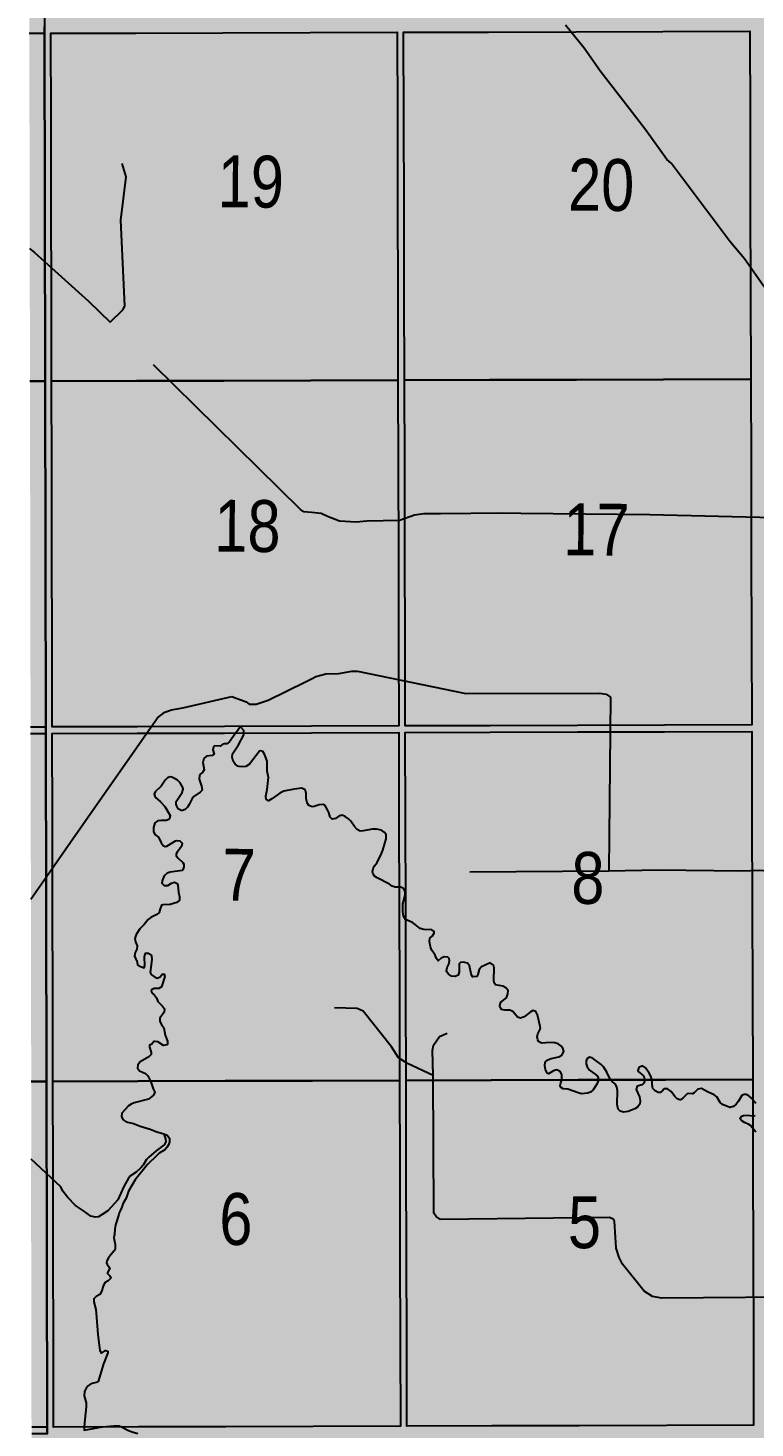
# Model space of a CAD drawing. Extents: x 513823 to 521440, y 6029490 to 6033352.
# Drawn here: x 518524.7 to 518636.6, y 6030526.5 to 6030742 of the extents above; entities that cross this region are included whole.
import ezdxf

# ---------------------------------------------------------------- set-up
doc = ezdxf.new("R2010")
doc.units = 0
doc.header["$LTSCALE"] = 5
doc.linetypes.add('DASHED2', pattern=[9.525, 6.35, -3.175])
for name, color, linetype in [('RoadSeg', 57, 'DASHED2'), ('T-WATER', 160, 'Continuous'), ('T-WATER-H', 133, 'Continuous'), ('Townships', 57, 'Continuous')]:
    doc.layers.add(name, color=color, linetype=linetype)
doc.layers.add('ROUTE-MAP-BACKGROUND-H', color=7, linetype='Continuous', true_color=0xf0ebff)
doc.layers.add('Sections', color=7, linetype='Continuous', true_color=0x13f661)
doc.styles.add('120', font='ARIALN.TTF', dxfattribs={"height": 13})

msp = doc.modelspace()

# ---------------------------------------------------------------- hatches: boundary and pattern name
at = {"layer": 'ROUTE-MAP-BACKGROUND-H'}
h = msp.add_hatch(color=256, dxfattribs=at)
h.dxf.hatch_style = 1
h.paths.add_polyline_path([(519556.633, 6029881.078), (518576.608, 6029875.664), (518575.923, 6030199.848), (518525.91, 6030199.804), (518524.729, 6030852.267), (519506.704, 6030857.03), (519512.062, 6030209.867), (519553.826, 6030210.196)])
at = {"layer": 'T-WATER-H'}
h = msp.add_hatch(color=256, dxfattribs=at)
h.dxf.hatch_style = 1
h.paths.add_polyline_path([(518613.088, 6030420.69), (518612.716, 6030421.081), (518611.435, 6030421.999), (518609.739, 6030423.369), (518607.641, 6030424.827), (518606.926, 6030425.493), (518606.484, 6030425.791), (518606.011, 6030426.003), (518605.392, 6030426.125), (518602.736, 6030426.304), (518602.115, 6030426.248), (518600.069, 6030426.212), (518599.427, 6030426.136), (518598.856, 6030426.011), (518598.362, 6030425.838), (518596.871, 6030425.16), (518595.33, 6030424.558), (518593.889, 6030423.889), (518592.181, 6030422.795), (518589.815, 6030420.935), (518589.392, 6030420.688), (518589.029, 6030421), (518588.918, 6030421.572), (518588.733, 6030422.094), (518588.036, 6030423.564), (518587.654, 6030424.514), (518587.257, 6030426.196), (518586.903, 6030427.256), (518586.322, 6030429.359), (518586.075, 6030430.534), (518585.836, 6030432.281), (518585.684, 6030432.85), (518585.291, 6030433.845), (518584.454, 6030435.272), (518584.012, 6030436.255), (518583.193, 6030437.858), (518583.178, 6030437.886), (518582.502, 6030439.105), (518582.168, 6030440.657), (518581.931, 6030442.007), (518581.793, 6030442.536), (518581.556, 6030443.043), (518580.63, 6030444.303), (518579.486, 6030445.464), (518578.179, 6030446.984), (518572.913, 6030451.902), (518572.236, 6030452.645), (518571.371, 6030453.847), (518570.207, 6030456.184), (518569.914, 6030456.409), (518569.366, 6030456.999), (518568.001, 6030459.27), (518567.283, 6030460.697), (518566.169, 6030462.357), (518565.112, 6030464.235), (518564.685, 6030465.255), (518563.238, 6030468.027), (518562.62, 6030470.245), (518562.439, 6030472.194), (518562.455, 6030474.243), (518562.616, 6030477.007), (518562.667, 6030477.678), (518562.978, 6030479.535), (518562.874, 6030480.223), (518562.835, 6030481.527), (518562.267, 6030486.011), (518561.965, 6030487.742), (518561.469, 6030489.242), (518561.133, 6030489.88), (518560.468, 6030490.618), (518559.986, 6030490.93), (518558.946, 6030491.239), (518558.447, 6030491.603), (518558.22, 6030492.05), (518558.227, 6030493.537), (518558.541, 6030493.919), (518559.043, 6030494.103), (518559.47, 6030494.361), (518559.521, 6030494.454), (518559.418, 6030495.001), (518558.581, 6030497.432), (518557.989, 6030498.907), (518557.968, 6030498.959), (518557.673, 6030499.8), (518557.527, 6030500.437), (518557.488, 6030501.17), (518557.527, 6030503.018), (518557.937, 6030504.039), (518558.59, 6030506.202), (518558.656, 6030506.927), (518558.583, 6030507.513), (518558.413, 6030508.045), (518558.212, 6030508.502), (518557.674, 6030509.392), (518557.707, 6030510.24), (518557.742, 6030510.439), (518558.032, 6030512.079), (518558.461, 6030512.478), (518558.568, 6030512.873), (518558.592, 6030514.876), (518558.946, 6030515.739), (518559.227, 6030515.928), (518559.597, 6030516.082), (518559.682, 6030516.27), (518560.062, 6030518.582), (518560.1, 6030519.859), (518560.108, 6030520.125), (518560.069, 6030520.391), (518559.925, 6030521.365), (518559.611, 6030522.361), (518558.923, 6030523.736), (518558.383, 6030524.646), (518558.072, 6030525.061), (518557.324, 6030525.683), (518556.998, 6030525.846), (518556.611, 6030525.907), (518556.138, 6030525.902), (518555.809, 6030525.884), (518555.504, 6030525.876), (518555.224, 6030525.844), (518554.885, 6030525.676), (518553.845, 6030524.705), (518553.395, 6030524.487), (518552.845, 6030524.321), (518551.233, 6030523.653), (518550.636, 6030523.506), (518550.055, 6030523.559), (518549.543, 6030523.75), (518547.259, 6030524.9), (518546.178, 6030525.319), (518544.4, 6030525.73), (518543.981, 6030525.725), (518543.604, 6030525.745), (518543.087, 6030525.641), (518542.461, 6030525.544), (518541.833, 6030525.59), (518541.64, 6030525.637), (518540.777, 6030525.847), (518540.193, 6030526.06), (518539.099, 6030526.634), (518538.775, 6030526.804), (518537.95, 6030526.809), (518536.222, 6030526.639), (518536.147, 6030526.625), (518533.358, 6030526.12), (518533.385, 6030526.618), (518533.447, 6030527.779), (518533.698, 6030529.717), (518533.654, 6030530.321), (518533.379, 6030531.431), (518533.422, 6030532.073), (518533.655, 6030532.571), (518533.961, 6030532.965), (518534.388, 6030533.258), (518535.4, 6030533.516), (518535.527, 6030533.617), (518536.357, 6030536.355), (518536.987, 6030538.015), (518536.991, 6030538.308), (518536.648, 6030538.367), (518536.032, 6030537.978), (518535.77, 6030538.38), (518535.46, 6030540.859), (518535.227, 6030544.114), (518535.146, 6030544.676), (518534.743, 6030546.24), (518535.203, 6030546.689), (518535.769, 6030547.009), (518536.015, 6030547.455), (518536.436, 6030548.774), (518537.083, 6030549.122), (518537.497, 6030549.528), (518537.311, 6030549.906), (518536.911, 6030550.294), (518537.301, 6030551.128), (518536.794, 6030551.77), (518536.871, 6030552.18), (518537.305, 6030552.956), (518538.004, 6030553.731), (518538.128, 6030554.056), (518538.116, 6030554.69), (518537.922, 6030555.739), (518538.055, 6030556.286), (518538.072, 6030557.067), (518538.21, 6030557.739), (518538.681, 6030559.333), (518538.76, 6030559.6), (518538.887, 6030559.866), (518539.162, 6030560.43), (518539.334, 6030560.971), (518539.807, 6030561.848), (518540.205, 6030562.918), (518541.198, 6030564.66), (518543.134, 6030566.999), (518544.545, 6030568.423), (518544.929, 6030568.741), (518545.76, 6030569.291), (518546.093, 6030569.639), (518546.348, 6030570.063), (518546.512, 6030570.536), (518546.483, 6030571.091), (518546.147, 6030571.533), (518545.633, 6030571.767), (518545.995, 6030570.652), (518545.668, 6030570.058), (518544.459, 6030569.136), (518543.318, 6030568.172), (518542.976, 6030567.808), (518542.455, 6030566.926), (518542.113, 6030566.508), (518541.384, 6030565.833), (518540.521, 6030565.299), (518540.209, 6030564.941), (518539.476, 6030563.62), (518538.567, 6030561.559), (518536.995, 6030559.866), (518536.162, 6030559.335), (518535.563, 6030558.986), (518535.131, 6030558.936), (518534.382, 6030559.054), (518533.245, 6030559.894), (518532.039, 6030560.685), (518530.809, 6030561.984), (518530.094, 6030562.916), (518529.762, 6030563.565), (518525.188, 6030567.865), (518525.445, 6030431.553), (518528.812, 6030428.645), (518529.044, 6030428.195), (518529.619, 6030426.682), (518530.14, 6030425.981), (518530.323, 6030425.256), (518530.733, 6030424.256), (518530.982, 6030423.824), (518531.628, 6030423.083), (518532.036, 6030422.103), (518532.394, 6030421.751), (518533.137, 6030421.261), (518533.492, 6030420.043), (518534.073, 6030418.892), (518534.108, 6030418.837), (518534.722, 6030417.887), (518535.296, 6030416.793), (518536.232, 6030415.55), (518536.592, 6030414.581), (518536.847, 6030414.13), (518537.225, 6030413.18), (518538.24, 6030411.527), (518538.38, 6030410.823), (518538.383, 6030410.142), (518538.45, 6030409.52), (518539.022, 6030407.98), (518539.401, 6030406.317), (518539.681, 6030405.913), (518540.4, 6030405.185), (518540.598, 6030404.681), (518540.626, 6030403.328), (518540.716, 6030402.733), (518540.973, 6030402.297), (518541.853, 6030401.716), (518542.962, 6030400.684), (518543.752, 6030400.084), (518544.049, 6030399.656), (518544.273, 6030399.203), (518544.598, 6030398.165), (518544.816, 6030397.683), (518545.139, 6030397.292), (518546.717, 6030396.045), (518547.207, 6030395.845), (518547.843, 6030395.761), (518548.871, 6030395.346), (518549.511, 6030395.262), (518550.032, 6030395.096), (518550.344, 6030394.729), (518550.896, 6030393.918), (518551.244, 6030393.534), (518552.013, 6030392.91), (518552.686, 6030392.196), (518553.64, 6030391.728), (518553.993, 6030391.357), (518554.15, 6030391.112), (518554.801, 6030390.097), (518555.142, 6030389.759), (518555.421, 6030389.598), (518556.013, 6030389.258), (518556.357, 6030388.875), (518556.996, 6030387.444), (518557.125, 6030386.911), (518557.39, 6030386.488), (518558.8, 6030385.801), (518559.199, 6030385.465), (518560.619, 6030384.053), (518560.866, 6030383.624), (518561.026, 6030383.113), (518561.459, 6030382.179), (518561.597, 6030381.62), (518561.835, 6030381.139), (518562.188, 6030380.78), (518562.916, 6030380.263), (518563.697, 6030379.373), (518564.05, 6030379.221), (518564.429, 6030378.931), (518564.718, 6030378.522), (518565.398, 6030377.294), (518565.398, 6030376.467), (518565.616, 6030375.999), (518565.889, 6030375.591), (518566.888, 6030374.506), (518567.659, 6030373.915), (518567.996, 6030373.526), (518568.257, 6030373.102), (518568.614, 6030372.082), (518569.166, 6030371.18), (518569.712, 6030369.588), (518569.945, 6030369.113), (518570.506, 6030368.259), (518571.691, 6030365.963), (518571.978, 6030365.503), (518572.796, 6030364.44), (518572.838, 6030364.388), (518573.898, 6030363.076), (518574.668, 6030361.813), (518575.581, 6030360.597), (518576.312, 6030359.211), (518577.271, 6030357.954), (518578.366, 6030355.654), (518578.867, 6030354.717), (518579.016, 6030354.201), (518579.212, 6030353.067), (518579.392, 6030352.527), (518579.847, 6030351.489), (518580.988, 6030349.862), (518582.371, 6030348.095), (518582.385, 6030348.078), (518583.378, 6030346.866), (518583.392, 6030346.85), (518583.852, 6030346.285), (518584.912, 6030345.227), (518585.192, 6030344.837), (518585.616, 6030343.878), (518585.822, 6030343.635), (518585.93, 6030343.507), (518586.499, 6030343.372), (518587.18, 6030343.333), (518587.712, 6030343.177), (518589.029, 6030342.614), (518589.505, 6030342.143), (518589.806, 6030341.743), (518590.598, 6030340.397), (518591.523, 6030339.183), (518592.736, 6030338.258), (518593.206, 6030338.007), (518593.711, 6030337.78), (518594.117, 6030337.671), (518594.254, 6030337.634), (518596.206, 6030337.632), (518596.628, 6030337.678), (518597.127, 6030337.732), (518597.942, 6030337.909), (518598.858, 6030338.395), (518599.38, 6030338.563), (518599.874, 6030338.362), (518600.483, 6030338.256), (518601.046, 6030338.368), (518601.676, 6030338.376), (518604.312, 6030337.753), (518604.479, 6030337.701), (518605.078, 6030337.514), (518605.964, 6030336.988), (518607.309, 6030336.363), (518607.744, 6030335.901), (518608.323, 6030335.072), (518608.587, 6030333.982), (518608.866, 6030333.558), (518609.384, 6030333.382), (518609.95, 6030333.331), (518609.97, 6030333.329), (518610.657, 6030333.256), (518611.319, 6030333.253), (518612.293, 6030333.625), (518614.426, 6030334.221), (518614.983, 6030334.317), (518616.102, 6030334.6), (518616.704, 6030334.692), (518617.74, 6030335.025), (518618.971, 6030335.197), (518619.589, 6030335.265), (518620.911, 6030335.288), (518622.959, 6030335.212), (518624.225, 6030335.328), (518624.907, 6030335.329), (518626.029, 6030335.587), (518627.304, 6030335.727), (518627.865, 6030335.862), (518629.779, 6030335.971), (518630.326, 6030336.083), (518631.683, 6030336.778), (518632.761, 6030337.164), (518633.755, 6030337.615), (518634.456, 6030337.786), (518634.674, 6030337.84), (518635.405, 6030338.038), (518636.007, 6030338.129), (518636.81, 6030338.141), (518637.816, 6030338.171), (518637.844, 6030338.17), (518640.046, 6030338.123), (518641.341, 6030338.165), (518641.922, 6030338.122), (518642.663, 6030337.669), (518643.091, 6030337.21), (518643.625, 6030336.385), (518643.795, 6030335.879), (518643.772, 6030335.194), (518643.313, 6030332.831), (518642.725, 6030332.023), (518641.981, 6030331.383), (518641.647, 6030331.02), (518640.844, 6030329.7), (518640.176, 6030328.969), (518639.078, 6030327.462), (518638.542, 6030327.11), (518637.608, 6030326.775), (518636.93, 6030326.751), (518636.051, 6030326.24), (518635.498, 6030326.107), (518634.895, 6030326.034), (518633.554, 6030326.006), (518632.3, 6030326.177), (518629.579, 6030326.187), (518629.065, 6030326.015), (518628.654, 6030325.708), (518628.299, 6030325.382), (518628.096, 6030324.855), (518627.963, 6030324.31), (518627.719, 6030322.404), (518627.829, 6030321.839), (518628.299, 6030320.193), (518628.345, 6030319.548), (518628.2, 6030318.263), (518628.289, 6030317.661), (518628.66, 6030316.673), (518628.832, 6030315.498), (518628.981, 6030314.929), (518629.157, 6030314.398), (518629.396, 6030313.938), (518629.704, 6030313.546), (518630.087, 6030313.193), (518632.528, 6030311.375), (518633.314, 6030310.779), (518633.987, 6030310.39), (518634.091, 6030310.337), (518634.662, 6030310.051), (518636.887, 6030308.717), (518638.014, 6030307.901), (518638.287, 6030307.256), (518638.586, 6030306.876), (518638.977, 6030306.553), (518639.548, 6030306.435), (518640.177, 6030306.465), (518640.746, 6030306.577), (518641.975, 6030306.688), (518642.461, 6030306.477), (518642.719, 6030306.885), (518642.545, 6030307.391), (518641.977, 6030307.515), (518640.663, 6030307.587), (518640.088, 6030307.736), (518639.415, 6030308.442), (518639.677, 6030308.783), (518640.148, 6030308.991), (518641.271, 6030309.199), (518641.793, 6030309.353), (518642.233, 6030309.615), (518642.76, 6030309.78), (518643.376, 6030309.865), (518643.921, 6030310.005), (518644.903, 6030310.421), (518645.21, 6030310.756), (518645.497, 6030311.427), (518645.878, 6030312.197), (518646.025, 6030312.782), (518645.976, 6030313.423), (518645.826, 6030313.96), (518645.158, 6030315.327), (518644.396, 6030315.736), (518644.024, 6030316.29), (518643.835, 6030316.77), (518643.717, 6030317.342), (518643.75, 6030318.353), (518644.012, 6030318.656), (518644.462, 6030319.177), (518645.098, 6030319.098), (518645.426, 6030318.731), (518645.949, 6030317.889), (518646.413, 6030318.019), (518646.615, 6030319.217), (518646.317, 6030319.597), (518645.302, 6030319.988), (518644.504, 6030320.618), (518644.068, 6030320.891), (518643.734, 6030321.239), (518643.465, 6030321.655), (518642.822, 6030322.413), (518642.594, 6030322.86), (518642.286, 6030323.929), (518641.97, 6030326.313), (518641.954, 6030327.666), (518642.047, 6030329.007), (518642.201, 6030330.249), (518642.488, 6030330.66), (518642.923, 6030330.923), (518643.274, 6030331.244), (518643.557, 6030331.631), (518643.949, 6030331.922), (518644.056, 6030333.914), (518644.224, 6030335.178), (518644.583, 6030335.515), (518644.764, 6030335.989), (518644.566, 6030336.458), (518644.152, 6030336.721), (518644.205, 6030337.193), (518644.75, 6030337.868), (518645.048, 6030338.408), (518645.287, 6030338.627), (518645.754, 6030339.055), (518646.538, 6030339.616), (518647.951, 6030340.331), (518648.756, 6030340.935), (518649.831, 6030342.073), (518651.665, 6030343.866), (518652.87, 6030344.902), (518654.298, 6030346.385), (518655.607, 6030347.922), (518656.162, 6030348.767), (518656.81, 6030349.545), (518657.094, 6030349.989), (518658.285, 6030352.508), (518660.291, 6030354.793), (518661.409, 6030355.846), (518662.04, 6030356.636), (518662.411, 6030357.018), (518663.264, 6030357.713), (518664.3, 6030358.955), (518664.891, 6030359.598), (518665.679, 6030360.877), (518666.561, 6030362.113), (518667.337, 6030363.569), (518667.797, 6030364.713), (518668.29, 6030366.186), (518668.774, 6030367.218), (518669.399, 6030368.8), (518670.099, 6030371.015), (518670.497, 6030372.12), (518670.789, 6030373.242), (518671.367, 6030374.833), (518671.961, 6030376.924), (518672.091, 6030377.386), (518672.446, 6030378.832), (518672.65, 6030379.999), (518672.78, 6030381.273), (518672.826, 6030382.635), (518672.734, 6030383.917), (518672.634, 6030384.484), (518672.263, 6030385.444), (518671.964, 6030387.234), (518671.917, 6030388.545), (518671.599, 6030391.439), (518671.592, 6030391.501), (518671.387, 6030392.791), (518671.052, 6030393.902), (518670.015, 6030396.247), (518669.716, 6030396.647), (518669.034, 6030397.375), (518668.455, 6030398.161), (518668.097, 6030398.489), (518667.637, 6030398.768), (518666.679, 6030399.227), (518665.561, 6030400.268), (518664.21, 6030401.092), (518664.182, 6030401.108), (518663.404, 6030401.64), (518662.32, 6030402.65), (518661.854, 6030402.888), (518661.348, 6030403.068), (518660.932, 6030403.337), (518660.231, 6030404.02), (518659.441, 6030404.612), (518658.42, 6030405.713), (518657.609, 6030406.319), (518656.56, 6030407.416), (518656.177, 6030407.746), (518654.483, 6030408.97), (518653.524, 6030409.482), (518653.146, 6030409.83), (518652.552, 6030410.651), (518652.121, 6030410.935), (518651.147, 6030411.396), (518650.235, 6030411.925), (518649.199, 6030412.268), (518648.625, 6030412.373), (518647.926, 6030412.389), (518645.322, 6030412.209), (518643.5, 6030411.145), (518642.697, 6030410.529), (518641.191, 6030409.086), (518640.547, 6030408.269), (518639.823, 6030407.571), (518639.32, 6030407.343), (518638.246, 6030407.043), (518637.639, 6030407.065), (518636.664, 6030407.056), (518636.635, 6030407.055), (518635.667, 6030406.911), (518634.042, 6030406.427), (518632.89, 6030406.231), (518632.223, 6030406.184), (518630.139, 6030406.177), (518629.468, 6030406.216), (518628.551, 6030406.702), (518627.902, 6030406.749), (518627.306, 6030406.89), (518626.796, 6030407.112), (518624.969, 6030408.111), (518624.578, 6030408.426), (518623.475, 6030409.538), (518622.312, 6030410.525), (518621.378, 6030411.814), (518620.448, 6030412.963), (518618.986, 6030414.408), (518617.601, 6030415.938), (518616.707, 6030417.256), (518615.775, 6030418.069), (518615.715, 6030418.121), (518615.189, 6030418.599), (518614.827, 6030419.07), (518614.786, 6030419.123), (518614.25, 6030419.722)])
h.paths.add_polyline_path([(518530.636, 6030548.043), (518533.154, 6030548.044), (518533.888, 6030548.156), (518529.323, 6030548.143)], flags=16)

# ---------------------------------------------------------------- linework, layer by layer
at = {"layer": 'RoadSeg'}
msp.add_line((518592.718, 6030612.087), (518614.129, 6030612.221), dxfattribs=at)
for points in [[(518645.117, 6030692.502), (518642.067, 6030693.736), (518641.201, 6030694.169), (518640.802, 6030694.602), (518640.668, 6030694.935), (518640.597, 6030695.399), (518640.568, 6030696.367), (518640.802, 6030697.665), (518640.668, 6030698.365), (518639.37, 6030700.562), (518637.871, 6030702.327), (518634.974, 6030706.423), (518632.776, 6030709.053), (518623.719, 6030721.141), (518623.02, 6030721.707), (518619.79, 6030726.236), (518617.259, 6030729.566), (518612.831, 6030735.293), (518610.3, 6030738.889), (518607.436, 6030742.386)], [(518537.375, 6030696.666), (518539.307, 6030698.598), (518539.606, 6030699.131), (518539.007, 6030712.383), (518539.839, 6030719.043), (518539.24, 6030721.108)], [(518524.981, 6030708.05), (518525.721, 6030707.422), (518534.045, 6030699.93), (518537.375, 6030696.666)], [(518656.518, 6030677.453), (518655.719, 6030676.687), (518643.698, 6030667.497), (518641.8, 6030666.531), (518620.423, 6030667.03), (518600.576, 6030667.23), (518597.613, 6030667.297), (518588.223, 6030667.197), (518585.659, 6030667.163), (518584.227, 6030666.964), (518581.896, 6030666.165), (518576.868, 6030666.065), (518575.236, 6030665.898), (518572.639, 6030666.031), (518570.807, 6030666.797), (518569.858, 6030667.239), (518568.377, 6030667.378), (518567.18, 6030667.47), (518566.645, 6030667.863), (518537.375, 6030696.666)], [(518525.162, 6030607.885), (518531.248, 6030616.616), (518535.777, 6030623.109), (518544.634, 6030635.763), (518545.767, 6030636.662), (518546.832, 6030637.028), (518548.53, 6030637.295), (518556.089, 6030639.06), (518558.32, 6030638.26), (518558.753, 6030637.894), (518559.819, 6030637.861), (518561.683, 6030638.493), (518567.411, 6030641.324), (518568.455, 6030641.857), (518569.042, 6030642.123), (518570.541, 6030642.556), (518572.572, 6030642.623), (518574.537, 6030642.989), (518575.436, 6030642.989), (518592.119, 6030639.526), (518612.664, 6030639.559), (518613.696, 6030639.426), (518614.362, 6030638.96), (518614.129, 6030612.221)], [(518614.129, 6030612.221), (518621.688, 6030612.387), (518634.508, 6030612.221), (518637.372, 6030612.32), (518638.97, 6030612.187), (518672.868, 6030612.387), (518674.633, 6030612.254), (518690.716, 6030612.487), (518697.21, 6030612.42), (518700.406, 6030612.587)], [(518587.057, 6030580.72), (518583.128, 6030582.585), (518581.763, 6030583.417), (518580.664, 6030585.115), (518576.302, 6030590.61), (518575.369, 6030591.043), (518571.873, 6030591.142)], [(518587.057, 6030580.72), (518586.991, 6030584.549), (518587.124, 6030585.415), (518588.056, 6030586.714), (518589.222, 6030587.213)], [(518643.099, 6030546.589), (518622.287, 6030546.455), (518620.822, 6030546.689), (518619.524, 6030547.521), (518616.227, 6030551.683), (518615.694, 6030552.715), (518615.261, 6030554.148), (518614.995, 6030558.276), (518614.795, 6030558.609), (518614.229, 6030558.843), (518609.934, 6030558.809), (518588.223, 6030558.543), (518587.523, 6030559.009), (518587.19, 6030559.509), (518587.057, 6030580.72)]]:
    msp.add_lwpolyline(points, dxfattribs=at)
at = {"layer": 'Sections', "color": 8}
for points in [[(518541.433, 6030687.635), (518528.36, 6030687.597), (518528.335, 6030700.987), (518528.309, 6030714.378), (518528.284, 6030727.768), (518528.259, 6030741.158), (518541.326, 6030741.196), (518554.728, 6030741.234), (518568.131, 6030741.273), (518581.533, 6030741.311), (518581.564, 6030727.921), (518581.595, 6030714.531), (518581.626, 6030701.141), (518581.656, 6030687.75), (518568.249, 6030687.712), (518554.841, 6030687.673)], [(518595.734, 6030687.791), (518582.661, 6030687.753), (518582.63, 6030701.144), (518582.599, 6030714.534), (518582.568, 6030727.924), (518582.537, 6030741.314), (518595.605, 6030741.352), (518609.007, 6030741.39), (518622.409, 6030741.428), (518635.811, 6030741.466), (518635.847, 6030728.076), (518635.884, 6030714.686), (518635.92, 6030701.296), (518635.956, 6030687.905), (518622.549, 6030687.868), (518609.141, 6030687.83)], [(518541.54, 6030634.408), (518528.461, 6030634.371), (518528.437, 6030647.426), (518528.411, 6030660.817), (518528.386, 6030674.207), (518528.36, 6030687.597), (518541.433, 6030687.635), (518554.841, 6030687.673), (518568.249, 6030687.712), (518581.656, 6030687.75), (518581.687, 6030674.36), (518581.718, 6030660.97), (518581.749, 6030647.58), (518581.779, 6030634.524), (518568.366, 6030634.486), (518554.953, 6030634.447)], [(518595.862, 6030634.565), (518582.783, 6030634.527), (518582.753, 6030647.583), (518582.723, 6030660.973), (518582.692, 6030674.363), (518582.661, 6030687.753), (518595.734, 6030687.791), (518609.141, 6030687.83), (518622.549, 6030687.868), (518635.956, 6030687.905), (518635.993, 6030674.515), (518636.029, 6030661.125), (518636.065, 6030647.735), (518636.1, 6030634.679), (518622.688, 6030634.642), (518609.275, 6030634.604)], [(518581.905, 6030579.96), (518568.486, 6030579.921), (518555.068, 6030579.882), (518541.649, 6030579.843), (518528.565, 6030579.806), (518528.54, 6030593.196), (518528.514, 6030606.586), (518528.489, 6030619.976), (518528.463, 6030633.367), (518541.542, 6030633.404), (518554.955, 6030633.443), (518568.368, 6030633.482), (518581.781, 6030633.52), (518581.812, 6030620.13), (518581.843, 6030606.74), (518581.874, 6030593.35)], [(518595.993, 6030580), (518582.909, 6030579.963), (518582.878, 6030593.353), (518582.847, 6030606.743), (518582.817, 6030620.133), (518582.786, 6030633.523), (518595.864, 6030633.561), (518609.277, 6030633.6), (518622.69, 6030633.637), (518636.103, 6030633.675), (518636.139, 6030620.285), (518636.176, 6030606.895), (518636.212, 6030593.505), (518636.248, 6030580.115), (518622.83, 6030580.077), (518609.412, 6030580.039)], [(518528.565, 6030579.806), (518541.649, 6030579.843), (518555.068, 6030579.882), (518568.486, 6030579.921), (518581.905, 6030579.96), (518581.936, 6030566.569), (518581.967, 6030553.179), (518581.998, 6030539.789), (518582.028, 6030526.734), (518568.604, 6030526.695), (518555.179, 6030526.656), (518541.755, 6030526.617), (518528.665, 6030526.58), (518528.64, 6030539.635), (518528.614, 6030553.025), (518528.59, 6030566.416)], [(518596.121, 6030526.774), (518583.032, 6030526.736), (518583.002, 6030539.792), (518582.971, 6030553.182), (518582.94, 6030566.572), (518582.909, 6030579.963), (518595.993, 6030580), (518609.412, 6030580.039), (518622.83, 6030580.077), (518636.248, 6030580.115), (518636.284, 6030566.724), (518636.321, 6030553.334), (518636.357, 6030539.944), (518636.392, 6030526.889), (518622.969, 6030526.851), (518609.545, 6030526.813)]]:
    msp.add_lwpolyline(points, close=True, dxfattribs=at)
for points in [[(518524.921, 6030741.154), (518527.254, 6030741.155), (518527.28, 6030727.765), (518527.305, 6030714.375), (518527.331, 6030700.984), (518527.356, 6030687.594), (518525.018, 6030687.594)], [(518525.018, 6030687.594), (518527.356, 6030687.594), (518527.381, 6030674.204), (518527.407, 6030660.814), (518527.432, 6030647.423), (518527.457, 6030634.368), (518525.114, 6030634.368)], [(518525.116, 6030633.364), (518527.459, 6030633.364), (518527.484, 6030619.974), (518527.51, 6030606.583), (518527.535, 6030593.193), (518527.561, 6030579.803), (518525.213, 6030579.803)], [(518525.213, 6030579.803), (518527.561, 6030579.803), (518527.586, 6030566.412), (518527.612, 6030553.022), (518527.636, 6030539.632), (518527.66, 6030526.577), (518525.31, 6030526.577)]]:
    msp.add_lwpolyline(points, dxfattribs=at)
at = {"layer": 'T-WATER'}
for points in [[(518578.035, 6030611.431), (518577.793, 6030611.859), (518577.759, 6030612.054), (518577.819, 6030612.566), (518578.067, 6030613), (518578.444, 6030613.493), (518579.104, 6030614.875), (518579.315, 6030615.4), (518579.685, 6030616.652), (518579.82, 6030617.156), (518579.852, 6030617.655), (518579.831, 6030617.801), (518579.546, 6030618.199), (518579.142, 6030618.464), (518578.847, 6030618.559), (518578.344, 6030618.616), (518577.74, 6030618.625), (518576.311, 6030618.378), (518575.84, 6030618.35), (518575.379, 6030618.604), (518574.963, 6030619.073), (518574.396, 6030619.878), (518574.057, 6030620.208), (518573.548, 6030620.612), (518573.083, 6030620.794), (518572.558, 6030620.629), (518572.037, 6030620.277), (518571.553, 6030620.161), (518571.218, 6030620.499), (518571.027, 6030621.185), (518570.828, 6030621.643), (518570.561, 6030622.078), (518570.337, 6030622.339), (518570.135, 6030622.454), (518569.54, 6030622.41), (518568.763, 6030622.11), (518568.446, 6030622.064), (518567.96, 6030622.262), (518567.698, 6030622.674), (518567.627, 6030622.888), (518567.545, 6030623.381), (518567.549, 6030624.109), (518567.449, 6030624.579), (518567.382, 6030624.686), (518566.869, 6030624.966), (518565.683, 6030624.82), (518564.119, 6030624.469), (518563.472, 6030624.183), (518562.237, 6030623.317), (518561.713, 6030623.019), (518561.353, 6030623.253), (518561.334, 6030623.699), (518561.517, 6030624.741), (518561.74, 6030626.593), (518561.514, 6030627.554), (518561.516, 6030629.122), (518561.135, 6030630.19), (518560.871, 6030630.598), (518560.515, 6030630.724), (518560.331, 6030630.63), (518558.793, 6030628.652), (518558.225, 6030628.291), (518557.733, 6030628.226), (518557.237, 6030628.264), (518557.015, 6030628.333), (518556.61, 6030628.655), (518556.299, 6030629.113), (518556.149, 6030629.7), (518556.216, 6030630.254), (518557.115, 6030631.646), (518557.866, 6030633.061), (518557.932, 6030633.238), (518557.93, 6030633.474), (518557.93, 6030633.809), (518557.491, 6030634.354), (518557.254, 6030634.237), (518556.99, 6030633.8), (518556.726, 6030633.471), (518556.328, 6030632.972), (518555.714, 6030632.061), (518555.307, 6030631.799), (518554.924, 6030631.764), (518554.731, 6030631.746), (518554.29, 6030631.393), (518553.414, 6030631.493), (518553.257, 6030631.301), (518553.187, 6030630.829), (518553.371, 6030630.191), (518553.07, 6030629.994), (518552.202, 6030629.9), (518551.77, 6030629.52)], [(518551.77, 6030629.52), (518551.626, 6030628.91), (518551.847, 6030627.777), (518551.602, 6030627.365), (518551.209, 6030627.099), (518551.107, 6030626.925), (518551.089, 6030626.363), (518551.437, 6030625.258), (518551.539, 6030624.662), (518551.219, 6030624.321), (518550.237, 6030623.677), (518550.004, 6030623.352), (518549.538, 6030622.428), (518549.256, 6030622.008), (518548.904, 6030621.654), (518548.508, 6030621.522), (518548.311, 6030621.52), (518547.855, 6030621.77), (518547.608, 6030622.205), (518547.537, 6030622.465), (518547.551, 6030622.881), (518547.817, 6030623.359), (518548.445, 6030624.263), (518548.607, 6030624.804), (518548.572, 6030625.044), (518548.125, 6030625.762), (518547.741, 6030626.179), (518547.295, 6030626.46), (518546.849, 6030626.665), (518546.589, 6030626.683), (518546.197, 6030626.548), (518545.844, 6030626.202), (518545.21, 6030625.269), (518544.298, 6030624.37), (518544.166, 6030624.038), (518544.292, 6030623.55), (518545.101, 6030622.85), (518545.77, 6030622.142), (518546.601, 6030620.731), (518546.48, 6030620.22), (518546.374, 6030620.117), (518545.971, 6030619.985), (518545.217, 6030619.987), (518544.728, 6030619.919), (518544.237, 6030619.617), (518544.047, 6030618.913), (518544.049, 6030618.267), (518544.231, 6030617.801), (518544.822, 6030617.393), (518545.24, 6030616.526), (518545.535, 6030616.124), (518545.809, 6030615.988), (518546.113, 6030616.022), (518547.415, 6030616.83), (518547.649, 6030616.894), (518548.067, 6030616.867), (518548.419, 6030616.535), (518548.466, 6030616.411), (518548.345, 6030615.976), (518547.67, 6030615.123), (518547.542, 6030614.845), (518547.535, 6030614.549), (518547.815, 6030614.156), (518548.569, 6030613.514), (518548.702, 6030613.27), (518548.703, 6030612.828), (518548.534, 6030612.36), (518548.436, 6030612.28), (518546.617, 6030612), (518546.138, 6030611.857), (518545.686, 6030611.437), (518545.43, 6030610.866), (518545.324, 6030610.334), (518545.658, 6030609.96), (518546.237, 6030609.994), (518546.798, 6030610.326), (518547.26, 6030610.48), (518547.687, 6030610.269), (518547.777, 6030610.041), (518547.885, 6030608.929), (518548.054, 6030608.227), (518548.02, 6030607.734), (518547.625, 6030607.364), (518546.622, 6030607.042), (518545.468, 6030607.011), (518545.252, 6030606.955), (518545.15, 6030606.659), (518545.052, 6030606.375), (518544.909, 6030605.818), (518544.571, 6030605.508), (518543.624, 6030605.026)], [(518582.817, 6030604.726), (518582.532, 6030605.238), (518582.415, 6030605.983), (518582.39, 6030607.15), (518582.784, 6030608.484), (518582.783, 6030608.989), (518582.574, 6030609.447), (518582.437, 6030609.574), (518582.048, 6030609.717), (518581.802, 6030609.719), (518581.227, 6030609.726), (518580.749, 6030609.874), (518580.334, 6030610.166), (518578.434, 6030611.131), (518578.035, 6030611.431)], [(518543.624, 6030605.026), (518543.218, 6030604.711), (518542.609, 6030603.971), (518541.926, 6030603.318), (518541.368, 6030602.451), (518541.188, 6030601.803), (518541.257, 6030601.306), (518541.525, 6030600.668), (518541.463, 6030600.165), (518541.218, 6030599.64), (518541.089, 6030599.111), (518541.295, 6030598.655), (518541.498, 6030598.41), (518541.556, 6030597.735), (518541.776, 6030597.583), (518542.577, 6030597.309), (518542.687, 6030597.664), (518542.675, 6030598.98), (518542.773, 6030599.468), (518542.828, 6030599.547), (518543.231, 6030599.541), (518543.745, 6030599.174), (518543.774, 6030598.567), (518543.518, 6030596.598), (518543.684, 6030596.246), (518544.387, 6030595.765), (518544.599, 6030595.724), (518545.057, 6030595.928), (518545.389, 6030596.344), (518545.676, 6030596.315), (518545.767, 6030595.967), (518545.288, 6030594.357), (518544.873, 6030594.109), (518544.164, 6030594.113), (518543.72, 6030593.885), (518543.659, 6030593.718), (518543.813, 6030593.379), (518544.191, 6030593.075), (518544.49, 6030592.693), (518544.725, 6030592.115), (518545.426, 6030591.409), (518545.713, 6030591.007), (518545.676, 6030590.451), (518545.022, 6030589.557), (518545.025, 6030589.022), (518545.26, 6030588.579), (518545.617, 6030588.053), (518545.844, 6030586.935), (518546.212, 6030585.991), (518546.195, 6030585.497), (518546.078, 6030585.418), (518545.582, 6030585.341), (518544.729, 6030585.887), (518544.279, 6030585.964), (518544.097, 6030585.936), (518543.775, 6030585.56), (518543.441, 6030585.375), (518543.447, 6030585.108), (518543.682, 6030584.276), (518543.663, 6030583.963), (518543.297, 6030583.604), (518542.008, 6030582.809), (518541.652, 6030582.34), (518541.562, 6030581.85), (518541.875, 6030581.442), (518542.831, 6030581.043), (518543.16, 6030580.685), (518543.56, 6030579.873), (518543.624, 6030579.744), (518543.979, 6030578.666), (518544.224, 6030578.152), (518544.016, 6030577.696), (518543.248, 6030577.097), (518541.077, 6030576.508), (518540.607, 6030576.305), (518540.187, 6030576.027), (518539.151, 6030574.919), (518539.114, 6030574.353), (518539.376, 6030573.892), (518539.842, 6030573.615), (518540.965, 6030573.354), (518541.962, 6030572.948), (518543.511, 6030572.456), (518544.547, 6030572.025), (518545.633, 6030571.767)], [(518605.795, 6030585.761), (518605.074, 6030585.794), (518603.744, 6030585.714), (518603.298, 6030585.952), (518603.179, 6030586.218), (518603.091, 6030586.668), (518603.194, 6030587.161), (518603.58, 6030587.945), (518603.567, 6030588.268), (518603.119, 6030590.066), (518602.88, 6030590.565), (518602.408, 6030590.73), (518601.991, 6030590.478), (518601.057, 6030589.763), (518600.527, 6030589.573), (518600.036, 6030589.677), (518599.325, 6030590.55), (518598.862, 6030590.797), (518598.085, 6030590.79), (518597.577, 6030590.886), (518597.323, 6030591.382), (518597.319, 6030591.507), (518597.467, 6030591.987), (518598.369, 6030592.701), (518598.588, 6030593.285), (518598.626, 6030593.81), (518598.258, 6030594.216), (518597.816, 6030594.454), (518596.681, 6030594.691), (518596.474, 6030594.962), (518596.431, 6030595.418), (518596.454, 6030597.294), (518596.368, 6030597.729), (518595.87, 6030598.088), (518594.511, 6030597.426), (518594.163, 6030597.041), (518593.934, 6030596.287), (518593.784, 6030595.971), (518593.218, 6030595.887), (518593.135, 6030595.906), (518592.923, 6030596.363), (518592.655, 6030597.58), (518592.38, 6030597.998), (518591.745, 6030598.143), (518591.262, 6030598.119), (518591.063, 6030597.889), (518591.067, 6030596.696), (518590.903, 6030596.184), (518590.46, 6030595.951), (518589.873, 6030596.032), (518589.457, 6030596.299), (518589.171, 6030596.699), (518589.14, 6030596.82), (518589.253, 6030597.329), (518589.512, 6030597.882), (518589.61, 6030598.383), (518589.515, 6030598.746), (518589.314, 6030598.952), (518588.779, 6030598.99), (518588.333, 6030598.76), (518587.861, 6030598.38), (518587.572, 6030598.709), (518587.398, 6030599.228), (518586.844, 6030600.086), (518586.657, 6030600.549), (518586.511, 6030601.356), (518586.542, 6030601.848), (518586.98, 6030602.219), (518587.253, 6030602.618), (518587.246, 6030602.897), (518586.874, 6030603.132), (518585.622, 6030603.171), (518585.101, 6030603.343), (518584.319, 6030603.982), (518583.886, 6030604.253), (518582.817, 6030604.719), (518582.817, 6030604.726)], [(518622.636, 6030578.644), (518622.298, 6030578.304), (518621.997, 6030578.093), (518621.698, 6030578.119), (518621.247, 6030578.338), (518620.907, 6030578.704), (518620.808, 6030578.914), (518620.709, 6030580.095), (518620.707, 6030580.12), (518620.59, 6030580.61), (518620.339, 6030581.07), (518619.746, 6030581.912), (518619.396, 6030582.144), (518619.184, 6030582.167), (518618.732, 6030581.951), (518618.552, 6030581.508), (518618.615, 6030581.354), (518619.376, 6030580.723), (518619.553, 6030580.416), (518619.62, 6030580.092), (518619.635, 6030580.016), (518619.517, 6030579.529), (518619.252, 6030579.278), (518618.473, 6030579.091), (518618.293, 6030578.557), (518618.814, 6030577.43), (518618.944, 6030576.815), (518618.865, 6030576.322), (518618.511, 6030575.869), (518618.093, 6030575.575), (518617.081, 6030575.183), (518616.343, 6030575.1), (518615.855, 6030575.213), (518615.529, 6030575.549), (518615.386, 6030576.252), (518615.431, 6030578.411), (518615.361, 6030578.905), (518615.156, 6030579.412), (518614.629, 6030579.774), (518614.371, 6030580.053), (518614.36, 6030580.077), (518613.807, 6030581.255), (518613.291, 6030582.07), (518612.917, 6030582.439), (518611.53, 6030583.451), (518611.119, 6030583.564), (518610.725, 6030583.277), (518610.635, 6030582.943), (518610.608, 6030582.507), (518610.778, 6030582.036), (518611.131, 6030581.543), (518612.009, 6030580.942), (518612.369, 6030580.597), (518612.466, 6030580.366), (518612.46, 6030580.072), (518612.457, 6030579.909), (518612.269, 6030579.381), (518611.689, 6030578.495), (518611.284, 6030578.152), (518610.811, 6030577.986), (518609.919, 6030577.91), (518609.399, 6030578.03), (518609.382, 6030578.036), (518607.799, 6030578.641), (518607.076, 6030578.67), (518606.663, 6030578.945), (518606.645, 6030579.164), (518606.711, 6030579.616), (518606.857, 6030580.056), (518606.893, 6030580.166), (518606.898, 6030580.586), (518606.864, 6030580.88), (518606.627, 6030581.32), (518606.195, 6030581.566), (518606.074, 6030581.583), (518605.593, 6030581.439), (518604.822, 6030580.999), (518604.6, 6030581.061), (518604.346, 6030581.639), (518604.26, 6030582.201), (518604.328, 6030582.792), (518604.725, 6030583.121), (518605.244, 6030583.317), (518606.441, 6030583.595), (518606.857, 6030583.866), (518607.142, 6030584.299), (518607.169, 6030584.426), (518607.024, 6030584.912), (518606.709, 6030585.295), (518606.327, 6030585.599), (518605.795, 6030585.761)], [(518636.751, 6030576.404), (518636.222, 6030577.043), (518636.062, 6030577.249), (518635.675, 6030577.596), (518635.221, 6030577.801), (518634.922, 6030577.813), (518634.574, 6030577.621), (518634.059, 6030576.764), (518633.701, 6030576.295), (518633.29, 6030575.96), (518632.726, 6030575.82), (518631.585, 6030576.262), (518631.239, 6030576.558), (518630.718, 6030577.437), (518630.342, 6030577.766), (518629.312, 6030578.198), (518628.351, 6030578.744), (518627.812, 6030578.607), (518627.256, 6030578.072), (518626.993, 6030577.913), (518626.372, 6030577.957), (518626.162, 6030577.885), (518625.552, 6030577.298), (518625.157, 6030576.995), (518625.019, 6030576.957), (518624.627, 6030577.153), (518624.265, 6030577.482), (518623.697, 6030578.237), (518623.136, 6030578.677), (518622.636, 6030578.644)], [(518636.742, 6030572.021), (518636.234, 6030572.688), (518636.066, 6030572.912), (518635.652, 6030573.195), (518634.991, 6030573.464), (518634.565, 6030573.725), (518634.282, 6030574.126), (518634.538, 6030574.457), (518634.817, 6030574.556), (518635.451, 6030574.613), (518636.229, 6030574.519), (518636.295, 6030574.511), (518636.61, 6030574.548)], [(518545.633, 6030571.767), (518546.147, 6030571.533), (518546.483, 6030571.091), (518546.512, 6030570.536), (518546.348, 6030570.063), (518546.093, 6030569.639), (518545.76, 6030569.291), (518544.929, 6030568.741), (518544.545, 6030568.423), (518543.134, 6030566.999), (518541.198, 6030564.66), (518540.205, 6030562.918), (518539.807, 6030561.848), (518539.334, 6030560.971), (518539.162, 6030560.43), (518538.887, 6030559.866), (518538.76, 6030559.6), (518538.681, 6030559.333), (518538.21, 6030557.739), (518538.072, 6030557.067), (518538.055, 6030556.286), (518537.922, 6030555.739), (518538.116, 6030554.69), (518538.128, 6030554.056), (518538.004, 6030553.731), (518537.421, 6030553.085), (518537.415, 6030553.075)], [(518545.633, 6030571.767), (518545.882, 6030570.998), (518545.912, 6030570.502), (518545.668, 6030570.058), (518544.459, 6030569.136), (518543.318, 6030568.172), (518542.976, 6030567.808)], [(518542.976, 6030567.808), (518542.455, 6030566.926), (518542.113, 6030566.508), (518541.384, 6030565.833), (518540.521, 6030565.299), (518540.209, 6030564.941), (518539.476, 6030563.62), (518538.567, 6030561.559), (518536.995, 6030559.866), (518536.162, 6030559.335), (518535.563, 6030558.986), (518535.131, 6030558.936), (518534.382, 6030559.054), (518533.245, 6030559.894), (518532.039, 6030560.685), (518530.809, 6030561.984), (518530.094, 6030562.916), (518529.762, 6030563.565), (518525.188, 6030567.865)], [(518537.415, 6030553.075), (518537.132, 6030552.647), (518536.871, 6030552.18), (518536.815, 6030551.882), (518536.92, 6030551.61), (518537.301, 6030551.128), (518536.945, 6030550.366), (518536.965, 6030550.242), (518537.311, 6030549.906), (518537.497, 6030549.528), (518537.083, 6030549.122), (518536.614, 6030548.869), (518536.334, 6030548.455), (518536.015, 6030547.455), (518535.769, 6030547.009), (518535.203, 6030546.689), (518534.863, 6030546.357), (518534.84, 6030545.862), (518535.146, 6030544.676), (518535.227, 6030544.114), (518535.46, 6030540.859), (518535.77, 6030538.38), (518536.032, 6030537.978), (518536.648, 6030538.367), (518536.991, 6030538.308), (518536.987, 6030538.015), (518536.357, 6030536.355), (518535.527, 6030533.617), (518535.4, 6030533.516), (518534.388, 6030533.258), (518533.961, 6030532.965), (518533.655, 6030532.571), (518533.422, 6030532.073), (518533.379, 6030531.431), (518533.654, 6030530.321), (518533.698, 6030529.717), (518533.447, 6030527.779), (518533.385, 6030526.618)], [(518533.385, 6030526.618), (518533.358, 6030526.12), (518536.147, 6030526.625)], [(518536.147, 6030526.625), (518536.222, 6030526.639), (518537.95, 6030526.809), (518538.775, 6030526.804), (518539.099, 6030526.634)], [(518539.099, 6030526.634), (518540.193, 6030526.06), (518540.777, 6030525.847), (518541.64, 6030525.637)]]:
    msp.add_lwpolyline(points, dxfattribs=at)
at = {"layer": 'Townships'}
for points in [[(518524.726, 6030848.949), (518527.052, 6030848.951), (518527.101, 6030822.166), (518527.151, 6030795.386), (518527.202, 6030768.605), (518527.252, 6030742.159), (518527.254, 6030741.155), (518527.305, 6030714.375), (518527.356, 6030687.594), (518527.407, 6030660.814), (518527.457, 6030634.368), (518527.459, 6030633.364), (518527.51, 6030606.583), (518527.561, 6030579.803), (518527.612, 6030553.022), (518527.66, 6030526.577), (518527.664, 6030525.572), (518525.311, 6030525.573)], [(518527.664, 6030525.572), (518527.66, 6030526.577), (518527.612, 6030553.022), (518527.561, 6030579.803), (518527.51, 6030606.583), (518527.459, 6030633.364), (518527.457, 6030634.368), (518527.407, 6030660.814), (518527.356, 6030687.594), (518527.305, 6030714.375), (518527.254, 6030741.155), (518527.252, 6030742.159)]]:
    msp.add_lwpolyline(points, dxfattribs=at)

# ---------------------------------------------------------------- texts
at = {"layer": 'RoadSeg', "style": '120'}
for s, height, rotation, p in [('19', 7.9864, 359.45036, (518553.896, 6030714.395)), ('20', 7.9864, 359.45036, (518607.81, 6030713.878)), ('64-19-5', 39.9322, 359.95761, (518572.777, 6030669.484)), ('18', 7.9864, 359.45036, (518553.387, 6030661.379)), ('17', 7.9864, 359.45036, (518607.072, 6030660.822)), ('7', 7.986, 359.45036, (518554.626, 6030607.652)), ('8', 7.986, 359.45036, (518608.315, 6030607.169)), ('6', 7.986, 359.45036, (518554.146, 6030554.668)), ('5', 7.986, 359.45036, (518607.797, 6030554.163))]:
    msp.add_text(s, height=height, rotation=rotation, dxfattribs=at).set_placement(p)

doc.saveas('drawing.dxf')
